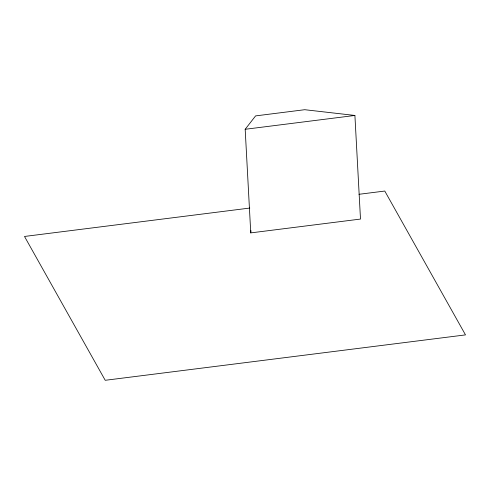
<?xml version="1.0" encoding="UTF-8"?>
<svg xmlns="http://www.w3.org/2000/svg" width="490" height="490" viewBox="0 0 490 490"><rect width="100%" height="100%" fill="white"/><g stroke="black" fill="none" stroke-linecap="round" stroke-linejoin="round"><path stroke-width="0.73" d="M250.757 232.897L245.178 129.287L255.59 115.897L304.731 109.705L354.907 115.456L360.493 219.067L250.757 232.897L250.996 230.619M245.178 129.287L354.907 115.456M249.771 208.06L24.5 236.456L105.221 380.295L465.5 334.891L384.779 191.045L358.992 194.297"/></g></svg>
